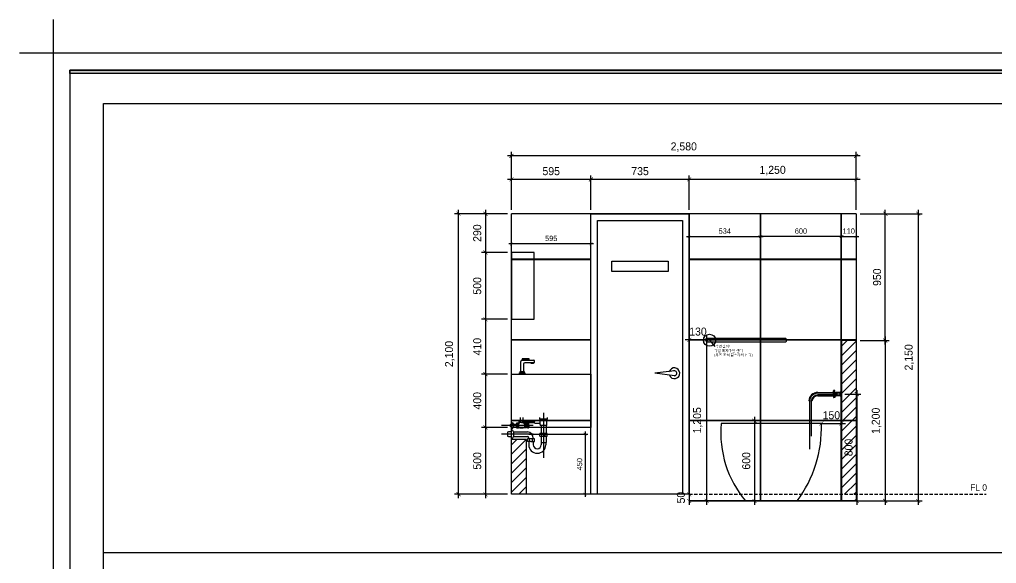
# Model space of a CAD drawing. Header units: millimetres. Extents: x 217202 to 745838, y -6815 to 171372.
# Drawn here: x 338697 to 346011, y 32988 to 37059 of the extents above; entities that cross this region are included whole.
import ezdxf
from ezdxf.enums import TextEntityAlignment as Align

# ---------------------------------------------------------------- set-up
doc = ezdxf.new("R2010")
doc.units = ezdxf.units.MM
doc.header["$PDMODE"] = 3
doc.linetypes.add('HIDDEN', pattern=[0.375, 0.25, -0.125])
doc.layers.get('DEFPOINTS').update_dxf_attribs({"color": 248})
for name, color, linetype in [('0-ELC TEXT', 7, 'Continuous'), ('03-WAL NEW', 3, 'Continuous'), ('06-FUR', 6, 'Continuous'), ('C-WALL1', 2, 'Continuous'), ('CO-BATH', 6, 'Continuous'), ('FORM(YOURNAME)-1', 1, 'Continuous'), ('FORM(YOURNAME)-11', 1, 'Continuous'), ('TOILET-1', 6, 'Continuous'), ('도면층4', 4, 'Continuous')]:
    doc.layers.add(name, color=color, linetype=linetype)
doc.styles.add('HY 울릉도 L', font='')
doc.styles.add('YOURNAME', font='HY울릉도M.TTF')
doc.styles.add('코레일둥고', font='Korail_Round_Gothic_Medium.ttf')
doc.styles.get('HY 울릉도 L').set_extended_font_data('HY울릉도L')
doc.linetypes.add('ZIGZAG', pattern='A,0.0001,-0.2,[131,ltypeshp.shx,S=0.2,R=0,X=-0.2,Y=0],-0.4,[131,ltypeshp.shx,S=0.2,R=180,X=0.2,Y=0],-0.2', length=0.8001)
doc.dimstyles.new('30', dxfattribs={"dimscale": 30, "dimtxt": 2, "dimasz": 1, "dimexe": 1, "dimexo": 1, "dimgap": 1, "dimtad": 1, "dimdec": 0, "dimrnd": 0.05, "dimdsep": 46, "dimlunit": 6, "dimtxsty": 'HY 울릉도 L', "dimblk": 'ARCHTICK', "dimcen": 2.5, "dimdle": 1, "dimclrd": 133, "dimclre": 133, "dimclrt": 30, "dimadec": 0, "dimazin": 0, "dimtfac": 1, "dimtdec": 0, "dimtix": 1, "dimtmove": 2, "dimatfit": 3, "dimldrblk": 'ARCHTICK', "dimfxl": 1, "dimlwd": -1, "dimlwe": -1, "dimarcsym": 0})

# ---------------------------------------------------------------- blocks, each defined once
blk = doc.blocks.new('_ArchTick')
at = {"color": 0, "linetype": 'ByBlock', "const_width": 0.15}
blk.add_lwpolyline([(-0.5, -0.5), (0.5, 0.5)], dxfattribs=at)
blk = doc.blocks.new('*D412')
at = {"layer": '06-FUR', "color": 133, "transparency": 16777216}
for p, q in [((344875.1, 34255.5), (344995.1, 34255.5)), ((344965.1, 34285.5), (344965.1, 33425.5)), ((344880.1, 33455.5), (344995.1, 33455.5))]:
    blk.add_line(p, q, dxfattribs=at)
at = {"layer": 'DEFPOINTS', "color": 0, "transparency": 16777216}
for p in [(344845.1, 34255.5), (344850.1, 33455.5), (344965.1, 33455.5)]:
    blk.add_point(p, dxfattribs=at)
at = {"layer": '06-FUR', "color": 133, "transparency": 16777216, "xscale": 30, "yscale": 30, "zscale": 30}
for p, rotation in [((344965.1, 34255.5), 90), ((344965.1, 33455.5), 270)]:
    blk.add_blockref('_ArchTick', p, dxfattribs=dict(at, rotation=rotation))
at = {"layer": '06-FUR', "color": 30, "transparency": 16777216, "insert": (344903.8, 33855.5), "char_height": 60, "attachment_point": 5, "rotation": 90, "style": 'HY 울릉도 L'}
blk.add_mtext('800', dxfattribs=at)
blk = doc.blocks.new('*D414')
at = {"layer": '06-FUR', "color": 133, "transparency": 16777216}
for p, q in [((345178.9, 34685.5), (345178.9, 33425.5)), ((344990.1, 34655.5), (345208.9, 34655.5)), ((344990.1, 33455.5), (345208.9, 33455.5))]:
    blk.add_line(p, q, dxfattribs=at)
at = {"layer": 'DEFPOINTS', "color": 0, "transparency": 16777216}
for p in [(344960.1, 34655.5), (344960.1, 33455.5), (345178.9, 33455.5)]:
    blk.add_point(p, dxfattribs=at)
at = {"layer": '06-FUR', "color": 133, "transparency": 16777216, "xscale": 30, "yscale": 30, "zscale": 30}
for p, rotation in [((345178.9, 34655.5), 90), ((345178.9, 33455.5), 270)]:
    blk.add_blockref('_ArchTick', p, dxfattribs=dict(at, rotation=rotation))
at = {"layer": '06-FUR', "color": 30, "transparency": 16777216, "insert": (345113, 34055.5), "char_height": 60, "attachment_point": 5, "rotation": 90, "style": 'HY 울릉도 L'}
blk.add_mtext('1,200', dxfattribs=at)
blk = doc.blocks.new('*D415')
at = {"layer": '06-FUR', "color": 133, "transparency": 16777216}
for p, q in [((345178.9, 34625.5), (345178.9, 35635.5)), ((344990.1, 35605.5), (345208.9, 35605.5)), ((344990.1, 34655.5), (345208.9, 34655.5))]:
    blk.add_line(p, q, dxfattribs=at)
at = {"layer": 'DEFPOINTS', "color": 0, "transparency": 16777216}
for p in [(344960.1, 35605.5), (345178.9, 35605.5), (344960.1, 34655.5)]:
    blk.add_point(p, dxfattribs=at)
at = {"layer": '06-FUR', "color": 133, "transparency": 16777216, "xscale": 30, "yscale": 30, "zscale": 30}
for p, rotation in [((345178.9, 35605.5), 90), ((345178.9, 34655.5), 270)]:
    blk.add_blockref('_ArchTick', p, dxfattribs=dict(at, rotation=rotation))
at = {"layer": '06-FUR', "color": 30, "transparency": 16777216, "insert": (345117.6, 35130.5), "char_height": 60, "attachment_point": 5, "rotation": 90, "style": 'HY 울릉도 L'}
blk.add_mtext('950', dxfattribs=at)
blk = doc.blocks.new('*D416')
at = {"layer": '06-FUR', "color": 133, "transparency": 16777216}
for p, q in [((345424.8, 35635.5), (345424.8, 33425.5)), ((344990.1, 35605.5), (345454.8, 35605.5)), ((344990.1, 33455.5), (345454.8, 33455.5))]:
    blk.add_line(p, q, dxfattribs=at)
at = {"layer": 'DEFPOINTS', "color": 0, "transparency": 16777216}
for p in [(344960.1, 35605.5), (344960.1, 33455.5), (345424.8, 33455.5)]:
    blk.add_point(p, dxfattribs=at)
at = {"layer": '06-FUR', "color": 133, "transparency": 16777216, "xscale": 30, "yscale": 30, "zscale": 30}
for p, rotation in [((345424.8, 35605.5), 90), ((345424.8, 33455.5), 270)]:
    blk.add_blockref('_ArchTick', p, dxfattribs=dict(at, rotation=rotation))
at = {"layer": '06-FUR', "color": 30, "transparency": 16777216, "insert": (345358.9, 34530.5), "char_height": 60, "attachment_point": 5, "rotation": 90, "style": 'HY 울릉도 L'}
blk.add_mtext('2,150', dxfattribs=at)
blk = doc.blocks.new('*D418')
at = {"layer": '06-FUR', "color": 133, "transparency": 16777216}
for p, q in [((343841.1, 34691.5), (343841.1, 33426.5)), ((343871.1, 34661.5), (343871.1, 34661.5)), ((343850.7, 33456.5), (343811.1, 33456.5))]:
    blk.add_line(p, q, dxfattribs=at)
at = {"layer": 'DEFPOINTS', "color": 0, "transparency": 16777216}
for p in [(343841.1, 34661.5), (343841.1, 33456.5), (343880.7, 33456.5)]:
    blk.add_point(p, dxfattribs=at)
at = {"layer": '06-FUR', "color": 133, "transparency": 16777216, "xscale": 30, "yscale": 30, "zscale": 30}
for p, rotation in [((343841.1, 34661.5), 90), ((343841.1, 33456.5), 270)]:
    blk.add_blockref('_ArchTick', p, dxfattribs=dict(at, rotation=rotation))
at = {"layer": '06-FUR', "color": 30, "transparency": 16777216, "insert": (343775.2, 34059), "char_height": 60, "attachment_point": 5, "rotation": 90, "style": 'HY 울릉도 L'}
blk.add_mtext('1,205', dxfattribs=at)
blk = doc.blocks.new('*D421')
at = {"layer": '06-FUR', "color": 133, "transparency": 16777216}
for p, q in [((344199.1, 34085.5), (344199.1, 33425.5)), ((344229.1, 34055.5), (344229.1, 34055.5)), ((344229.1, 33455.5), (344229.1, 33455.5))]:
    blk.add_line(p, q, dxfattribs=at)
at = {"layer": 'DEFPOINTS', "color": 0, "transparency": 16777216}
for p in [(344199.1, 34055.5), (344199.1, 33455.5), (344199.1, 33455.5)]:
    blk.add_point(p, dxfattribs=at)
at = {"layer": '06-FUR', "color": 133, "transparency": 16777216, "xscale": 30, "yscale": 30, "zscale": 30}
for p, rotation in [((344199.1, 34055.5), 90), ((344199.1, 33455.5), 270)]:
    blk.add_blockref('_ArchTick', p, dxfattribs=dict(at, rotation=rotation))
at = {"layer": '06-FUR', "color": 30, "transparency": 16777216, "insert": (344137.8, 33755.5), "char_height": 60, "attachment_point": 5, "rotation": 90, "style": 'HY 울릉도 L'}
blk.add_mtext('600', dxfattribs=at)
blk = doc.blocks.new('*D422')
at = {"layer": '06-FUR', "color": 133, "transparency": 16777216}
blk.add_line((343690.1, 35434.5), (344264.1, 35434.5), dxfattribs=at)
at = {"layer": 'DEFPOINTS', "color": 0, "transparency": 16777216}
for p in [(343710.1, 35434.5), (344244.1, 35434.5), (344244.1, 35434.5)]:
    blk.add_point(p, dxfattribs=at)
at = {"layer": '06-FUR', "color": 133, "transparency": 16777216, "xscale": 20, "yscale": 20, "zscale": 20, "rotation": 180}
blk.add_blockref('_ArchTick', (343710.1, 35434.5), dxfattribs=at)
at = {"layer": '06-FUR', "color": 133, "transparency": 16777216, "xscale": 20, "yscale": 20, "zscale": 20}
blk.add_blockref('_ArchTick', (344244.1, 35434.5), dxfattribs=at)
at = {"layer": '06-FUR', "color": 30, "true_color": 0xeb7024, "transparency": 16777216, "insert": (343977.1, 35475.4), "char_height": 40, "attachment_point": 5, "style": 'HY 울릉도 L'}
blk.add_mtext('534', dxfattribs=at)
blk = doc.blocks.new('*D423')
at = {"layer": '06-FUR', "color": 133, "transparency": 16777216}
blk.add_line((344867.1, 35434.5), (344227.1, 35434.5), dxfattribs=at)
at = {"layer": 'DEFPOINTS', "color": 0, "transparency": 16777216}
for p in [(344247.1, 35434.5), (344247.1, 35434.5), (344847.1, 35434.5)]:
    blk.add_point(p, dxfattribs=at)
at = {"layer": '06-FUR', "color": 133, "transparency": 16777216, "xscale": 20, "yscale": 20, "zscale": 20, "rotation": 180}
blk.add_blockref('_ArchTick', (344247.1, 35434.5), dxfattribs=at)
at = {"layer": '06-FUR', "color": 133, "transparency": 16777216, "xscale": 20, "yscale": 20, "zscale": 20}
blk.add_blockref('_ArchTick', (344847.1, 35434.5), dxfattribs=at)
at = {"layer": '06-FUR', "color": 30, "true_color": 0xeb7024, "transparency": 16777216, "insert": (344547.1, 35475.4), "char_height": 40, "attachment_point": 5, "style": 'HY 울릉도 L'}
blk.add_mtext('600', dxfattribs=at)
blk = doc.blocks.new('*D424')
at = {"layer": '06-FUR', "color": 133, "transparency": 16777216}
for p, q in [((344850.1, 35434.5), (344830.1, 35434.5)), ((344850.1, 35434.5), (344960.1, 35434.5)), ((344960.1, 35434.5), (344980.1, 35434.5))]:
    blk.add_line(p, q, dxfattribs=at)
at = {"layer": 'DEFPOINTS', "color": 0, "transparency": 16777216}
for p in [(344850.1, 35434.5), (344960.1, 35434.5), (344960.1, 35434.5)]:
    blk.add_point(p, dxfattribs=at)
at = {"layer": '06-FUR', "color": 133, "transparency": 16777216, "xscale": 20, "yscale": 20, "zscale": 20}
blk.add_blockref('_ArchTick', (344850.1, 35434.5), dxfattribs=at)
at = {"layer": '06-FUR', "color": 133, "transparency": 16777216, "xscale": 20, "yscale": 20, "zscale": 20, "rotation": 180}
blk.add_blockref('_ArchTick', (344960.1, 35434.5), dxfattribs=at)
at = {"layer": '06-FUR', "color": 30, "true_color": 0xeb7024, "transparency": 16777216, "insert": (344905.1, 35475.4), "char_height": 40, "attachment_point": 5, "style": 'HY 울릉도 L'}
blk.add_mtext('110', dxfattribs=at)
blk = doc.blocks.new('*D428')
at = {"layer": '06-FUR', "color": 133, "transparency": 16777216}
for p, q in [((343711.1, 34661.5), (343681.1, 34661.5)), ((343841.1, 34661.5), (343711.1, 34661.5)), ((343841.1, 34661.5), (343871.1, 34661.5))]:
    blk.add_line(p, q, dxfattribs=at)
at = {"layer": 'DEFPOINTS', "color": 0, "transparency": 16777216}
for p in [(343711.1, 34661.5), (343711.1, 34661.5), (343841.1, 34661.5)]:
    blk.add_point(p, dxfattribs=at)
at = {"layer": '06-FUR', "color": 133, "transparency": 16777216, "xscale": 30, "yscale": 30, "zscale": 30}
blk.add_blockref('_ArchTick', (343711.1, 34661.5), dxfattribs=at)
at = {"layer": '06-FUR', "color": 133, "transparency": 16777216, "xscale": 30, "yscale": 30, "zscale": 30, "rotation": 180}
blk.add_blockref('_ArchTick', (343841.1, 34661.5), dxfattribs=at)
at = {"layer": '06-FUR', "color": 30, "transparency": 16777216, "insert": (343776.1, 34722.9), "char_height": 60, "attachment_point": 5, "style": 'HY 울릉도 L'}
blk.add_mtext('130', dxfattribs=at)
blk = doc.blocks.new('A-013S')
at = {"layer": 'CO-BATH', "color": 8}
for p, q in [((65, 93.9), (65, 67.4)), ((85, 93.9), (85, 67.4)), ((211.4, 82.2), (211.4, 93.9)), ((268.6, 82.2), (211.4, 82.2)), ((215.1, 41.3), (215.1, 82.2)), ((265.2, 33.8), (265.2, 82.2)), ((268.6, 82.2), (268.6, 93.9)), ((-9.8, 28.8), (-9.8, 38.5)), ((0, 43.5), (-4.8, 43.5)), ((-4.8, 23.8), (0, 23.8)), ((0, 33.9), (7, 33.9)), ((7, 56.1), (7, 33.9)), ((14.1, 23.9), (14.1, 43.9)), ((14.1, 43.9), (38.5, 43.9)), ((14.1, 23.9), (38.5, 23.9)), ((38.5, 51.4), (38.5, 15.8)), ((52.1, 51.4), (38.5, 51.4)), ((52.1, 41.4), (38.5, 41.4)), ((38.5, 25.8), (52.1, 25.8)), ((38.5, 15.8), (52.1, 15.8)), ((52.1, 48), (52.1, 51.4)), ((52.1, 48), (52.1, 19.5)), ((55.1, 48), (52.1, 48)), ((52.1, 15.8), (52.1, 19.5)), ((57.3, 55.1), (57.3, 67.4)), ((92.7, 67.4), (57.3, 67.4)), ((60.1, 55.1), (57.3, 55.1)), ((75, 55.1), (60.1, 55.1)), ((60.1, 55.1), (60.1, 53)), ((67.3, 55.1), (67.3, 67.4)), ((75, 55.1), (89.9, 55.1)), ((82.7, 55.1), (82.7, 67.4)), ((89.9, 55.1), (92.7, 55.1)), ((89.9, 55.1), (89.9, 53)), ((174.3, 53.6), (89.9, 53.6)), ((92.7, 55.1), (92.7, 67.4)), ((174.3, 64.6), (92.7, 64.6)), ((174, 60.9), (92.7, 60.1)), ((174.3, 55.9), (92.7, 57.5)), ((94.9, 48), (97.9, 48)), ((97.9, 48), (97.9, 51.4)), ((97.9, 51.4), (111.5, 51.4)), ((97.9, 48), (97.9, 19.5)), ((97.9, 41.4), (111.5, 41.4)), ((111.5, 25.8), (97.9, 25.8)), ((97.9, 15.8), (97.9, 19.5)), ((111.5, 15.8), (97.9, 15.8)), ((111.5, 51.4), (111.5, 15.8)), ((111.5, 43.9), (119.6, 43.9)), ((111.5, 23.9), (119.6, 23.9)), ((119.6, 33.9), (119.6, 50.4)), ((119.6, 33.9), (119.6, 17.4)), ((121.6, 52.4), (124.5, 52.4)), ((121.6, 15.4), (124.5, 15.4)), ((130.4, 37.2), (133.7, 37.2)), ((130.4, 30.6), (133.7, 30.6)), ((134.7, 36.2), (134.7, 33.9)), ((134.7, 31.6), (134.7, 33.9)), ((174.3, 64.6), (174.3, 66.1)), ((174.3, 52.1), (174.3, 53.6)), ((215.1, 69.1), (177.3, 69.1)), ((215.1, 49.1), (177.3, 49.1)), ((215.1, 41.3), (215.1, 33.8)), ((265.2, 33.8), (215.1, 33.8)), ((221.1, 33.8), (221.1, -26.6)), ((259.1, 33.8), (259.1, -26.6)), ((-30.9, -22.4), (-30.9, -40.2)), ((0, -14.4), (-22.9, -14.4)), ((-22.9, -48.2), (0, -48.2)), ((14.1, -14.1), (14.1, -48.1)), ((14.1, -14.1), (119.6, -14.1)), ((14.1, -48.1), (119.6, -48.1)), ((172.6, -65.8), (119.3, -65.8)), ((119.3, -86.1), (119.3, -65.8)), ((129.6, -61.6), (129.6, -65.8)), ((135.6, -86.1), (135.6, -65.8)), ((157.3, -86.1), (157.3, -65.8)), ((163.6, -61.6), (163.6, -65.8)), ((172.6, -86.1), (172.6, -65.8)), ((266.8, -26.6), (213.5, -26.6)), ((213.5, -45.1), (213.5, -26.6)), ((213.5, -45.1), (240.1, -45.1)), ((221.1, -45.1), (221.1, -94)), ((228.5, -45.1), (228.5, -26.6)), ((240.1, -45.1), (266.8, -45.1)), ((251.5, -45.1), (251.5, -26.6)), ((259.1, -45.1), (259.1, -94)), ((266.8, -45.1), (266.8, -26.6)), ((146, -86.1), (119.3, -86.1)), ((129.6, -86.1), (129.6, -110.7)), ((146, -86.1), (172.6, -86.1)), ((163.6, -86.1), (163.6, -110.7)), ((221.1, -94), (259.1, -94)), ((223.1, -94), (223.1, -110.7)), ((257.1, -94), (257.1, -110.7))]:
    blk.add_line(p, q, dxfattribs=at)
at = {"layer": 'CO-BATH', "color": 251}
for p, q in [((240, 128.9), (240, -207.4)), ((162.6, 33.9), (-74.4, 33.9)), ((162.6, -31.1), (-74.4, -31.1))]:
    blk.add_line(p, q, dxfattribs=at)
at = {"layer": 'CO-BATH', "color": 8}
for centre, radius, start, end in [((-4.8, 38.5), 5, 90, 180), ((-4.8, 28.8), 5, 180, 270), ((0, 23.9), 14.1, 270, 0), ((0, -14.1), 14.1, 0, 90), ((0, 43.9), 14.1, 0, 60.27193), ((75, 109.7), 93, 255.7775, 284.2225), ((55.1, 53), 5, 270, 0), ((94.9, 53), 5, 180, 270), ((121.6, 50.4), 2, 90, 180), ((121.6, 17.4), 2, 180, 270), ((124.5, 47.4), 5, 8.30045, 90), ((124.5, 20.4), 5, 270, 351.69955), ((32.1, 33.9), 98.4, 351.69955, 8.30045), ((133.7, 36.2), 1, 0, 90), ((133.7, 31.6), 1, 270, 0), ((177.3, 66.1), 3, 90, 180), ((177.3, 52.1), 3, 180, 270), ((-22.9, -22.4), 8, 90, 180), ((-22.9, -40.2), 8, 180, 270), ((0, -48.1), 14.1, 270, 0), ((116.5, -61.1), 47.1, 359.40089, 86.25138), ((116.1, -61.1), 13.5, 358.09305, 75.07761), ((193.4, -110.7), 63.8, 180, 0), ((193.4, -110.7), 29.8, 180, 0)]:
    blk.add_arc(centre, radius, start, end, dxfattribs=at)
blk = doc.blocks.new('*D438')
at = {"layer": '06-FUR', "color": 30, "true_color": 0xeb7024, "transparency": 16777216}
for p, q in [((342380.1, 35284.5), (342380.1, 35399.6)), ((342975.1, 35284.5), (342975.1, 35399.6))]:
    blk.add_line(p, q, dxfattribs=at)
at = {"layer": '06-FUR', "color": 133, "transparency": 16777216}
blk.add_line((342995.1, 35379.6), (342360.1, 35379.6), dxfattribs=at)
at = {"layer": 'DEFPOINTS', "color": 0, "transparency": 16777216}
for p in [(342380.1, 35379.6), (342380.1, 35264.5), (342975.1, 35264.5)]:
    blk.add_point(p, dxfattribs=at)
at = {"layer": '06-FUR', "color": 133, "transparency": 16777216, "xscale": 20, "yscale": 20, "zscale": 20, "rotation": 180}
blk.add_blockref('_ArchTick', (342380.1, 35379.6), dxfattribs=at)
at = {"layer": '06-FUR', "color": 133, "transparency": 16777216, "xscale": 20, "yscale": 20, "zscale": 20}
blk.add_blockref('_ArchTick', (342975.1, 35379.6), dxfattribs=at)
at = {"layer": '06-FUR', "color": 30, "true_color": 0xeb7024, "transparency": 16777216, "insert": (342677.6, 35420.5), "char_height": 40, "attachment_point": 5, "style": 'HY 울릉도 L'}
blk.add_mtext('595', dxfattribs=at)
blk = doc.blocks.new('*D440')
at = {"layer": '06-FUR', "color": 133, "transparency": 16777216}
for p, q in [((344700.1, 34035.5), (344670.1, 34035.5)), ((344700.1, 34035.5), (344850.1, 34035.5)), ((344850.1, 34035.5), (344880.1, 34035.5))]:
    blk.add_line(p, q, dxfattribs=at)
at = {"layer": 'DEFPOINTS', "color": 0, "transparency": 16777216}
for p in [(344700.1, 34035.5), (344850.1, 34035.5), (344850.1, 34035.5)]:
    blk.add_point(p, dxfattribs=at)
at = {"layer": '06-FUR', "color": 133, "transparency": 16777216, "xscale": 30, "yscale": 30, "zscale": 30}
blk.add_blockref('_ArchTick', (344700.1, 34035.5), dxfattribs=at)
at = {"layer": '06-FUR', "color": 133, "transparency": 16777216, "xscale": 30, "yscale": 30, "zscale": 30, "rotation": 180}
blk.add_blockref('_ArchTick', (344850.1, 34035.5), dxfattribs=at)
at = {"layer": '06-FUR', "color": 30, "transparency": 16777216, "insert": (344775.1, 34096.9), "char_height": 60, "attachment_point": 5, "style": 'HY 울릉도 L'}
blk.add_mtext('150', dxfattribs=at)
blk = doc.blocks.new('*D442')
at = {"layer": '06-FUR', "color": 133, "transparency": 16777216}
for p, q in [((344990.1, 35862.6), (343680.1, 35862.6)), ((343710.1, 35635.5), (343710.1, 35892.6)), ((344960.1, 35635.5), (344960.1, 35892.6))]:
    blk.add_line(p, q, dxfattribs=at)
at = {"layer": 'DEFPOINTS', "color": 0, "transparency": 16777216}
for p in [(343710.1, 35862.6), (343710.1, 35605.5), (344960.1, 35605.5)]:
    blk.add_point(p, dxfattribs=at)
at = {"layer": '06-FUR', "color": 133, "transparency": 16777216, "xscale": 30, "yscale": 30, "zscale": 30, "rotation": 180}
blk.add_blockref('_ArchTick', (343710.1, 35862.6), dxfattribs=at)
at = {"layer": '06-FUR', "color": 133, "transparency": 16777216, "xscale": 30, "yscale": 30, "zscale": 30}
blk.add_blockref('_ArchTick', (344960.1, 35862.6), dxfattribs=at)
at = {"layer": '06-FUR', "color": 30, "transparency": 16777216, "insert": (344335.1, 35928.5), "char_height": 60, "attachment_point": 5, "style": 'HY 울릉도 L'}
blk.add_mtext('1,250', dxfattribs=at)
blk = doc.blocks.new('*D443')
at = {"layer": '06-FUR', "color": 133, "transparency": 16777216}
for p, q in [((343740.1, 35862.6), (342945.1, 35862.6)), ((342975.1, 35635.5), (342975.1, 35892.6)), ((343710.1, 35635.5), (343710.1, 35892.6))]:
    blk.add_line(p, q, dxfattribs=at)
at = {"layer": 'DEFPOINTS', "color": 0, "transparency": 16777216}
for p in [(342975.1, 35862.6), (342975.1, 35605.5), (343710.1, 35605.5)]:
    blk.add_point(p, dxfattribs=at)
at = {"layer": '06-FUR', "color": 133, "transparency": 16777216, "xscale": 30, "yscale": 30, "zscale": 30, "rotation": 180}
blk.add_blockref('_ArchTick', (342975.1, 35862.6), dxfattribs=at)
at = {"layer": '06-FUR', "color": 133, "transparency": 16777216, "xscale": 30, "yscale": 30, "zscale": 30}
blk.add_blockref('_ArchTick', (343710.1, 35862.6), dxfattribs=at)
at = {"layer": '06-FUR', "color": 30, "transparency": 16777216, "insert": (343342.6, 35923.9), "char_height": 60, "attachment_point": 5, "style": 'HY 울릉도 L'}
blk.add_mtext('735', dxfattribs=at)
blk = doc.blocks.new('*D444')
at = {"layer": '06-FUR', "color": 133, "transparency": 16777216}
for p, q in [((343005.1, 35862.6), (342350.1, 35862.6)), ((342380.1, 35635.5), (342380.1, 35892.6)), ((342975.1, 35635.5), (342975.1, 35892.6))]:
    blk.add_line(p, q, dxfattribs=at)
at = {"layer": 'DEFPOINTS', "color": 0, "transparency": 16777216}
for p in [(342380.1, 35862.6), (342380.1, 35605.5), (342975.1, 35605.5)]:
    blk.add_point(p, dxfattribs=at)
at = {"layer": '06-FUR', "color": 133, "transparency": 16777216, "xscale": 30, "yscale": 30, "zscale": 30, "rotation": 180}
blk.add_blockref('_ArchTick', (342380.1, 35862.6), dxfattribs=at)
at = {"layer": '06-FUR', "color": 133, "transparency": 16777216, "xscale": 30, "yscale": 30, "zscale": 30}
blk.add_blockref('_ArchTick', (342975.1, 35862.6), dxfattribs=at)
at = {"layer": '06-FUR', "color": 30, "transparency": 16777216, "insert": (342677.6, 35923.9), "char_height": 60, "attachment_point": 5, "style": 'HY 울릉도 L'}
blk.add_mtext('595', dxfattribs=at)
blk = doc.blocks.new('*D445')
at = {"layer": '06-FUR', "color": 133, "transparency": 16777216}
for p, q in [((342380.1, 35635.5), (342380.1, 36068.2)), ((344960.1, 35635.5), (344960.1, 36068.2)), ((344990.1, 36038.2), (342350.1, 36038.2))]:
    blk.add_line(p, q, dxfattribs=at)
at = {"layer": 'DEFPOINTS', "color": 0, "transparency": 16777216}
for p in [(342380.1, 36038.2), (342380.1, 35605.5), (344960.1, 35605.5)]:
    blk.add_point(p, dxfattribs=at)
at = {"layer": '06-FUR', "color": 133, "transparency": 16777216, "xscale": 30, "yscale": 30, "zscale": 30, "rotation": 180}
blk.add_blockref('_ArchTick', (342380.1, 36038.2), dxfattribs=at)
at = {"layer": '06-FUR', "color": 133, "transparency": 16777216, "xscale": 30, "yscale": 30, "zscale": 30}
blk.add_blockref('_ArchTick', (344960.1, 36038.2), dxfattribs=at)
at = {"layer": '06-FUR', "color": 30, "transparency": 16777216, "insert": (343670.1, 36104.1), "char_height": 60, "attachment_point": 5, "style": 'HY 울릉도 L'}
blk.add_mtext('2,580', dxfattribs=at)
blk = doc.blocks.new('*D446')
at = {"layer": '06-FUR', "color": 133, "transparency": 16777216}
for p, q in [((342185.2, 35635.5), (342185.2, 35285.5)), ((342350.1, 35605.5), (342155.2, 35605.5)), ((342350.1, 35315.5), (342155.2, 35315.5))]:
    blk.add_line(p, q, dxfattribs=at)
at = {"layer": 'DEFPOINTS', "color": 0, "transparency": 16777216}
for p in [(342380.1, 35605.5), (342185.2, 35315.5), (342380.1, 35315.5)]:
    blk.add_point(p, dxfattribs=at)
at = {"layer": '06-FUR', "color": 133, "transparency": 16777216, "xscale": 30, "yscale": 30, "zscale": 30}
for p, rotation in [((342185.2, 35605.5), 90), ((342185.2, 35315.5), 270)]:
    blk.add_blockref('_ArchTick', p, dxfattribs=dict(at, rotation=rotation))
at = {"layer": '06-FUR', "color": 30, "transparency": 16777216, "insert": (342123.9, 35460.5), "char_height": 60, "attachment_point": 5, "rotation": 90, "style": 'HY 울릉도 L'}
blk.add_mtext('290', dxfattribs=at)
blk = doc.blocks.new('*D447')
at = {"layer": '06-FUR', "color": 133, "transparency": 16777216}
for p, q in [((342185.2, 35345.5), (342185.2, 34785.5)), ((342350.1, 35315.5), (342155.2, 35315.5)), ((342350.1, 34815.5), (342155.2, 34815.5))]:
    blk.add_line(p, q, dxfattribs=at)
at = {"layer": 'DEFPOINTS', "color": 0, "transparency": 16777216}
for p in [(342380.1, 35315.5), (342185.2, 34815.5), (342380.1, 34815.5)]:
    blk.add_point(p, dxfattribs=at)
at = {"layer": '06-FUR', "color": 133, "transparency": 16777216, "xscale": 30, "yscale": 30, "zscale": 30}
for p, rotation in [((342185.2, 35315.5), 90), ((342185.2, 34815.5), 270)]:
    blk.add_blockref('_ArchTick', p, dxfattribs=dict(at, rotation=rotation))
at = {"layer": '06-FUR', "color": 30, "transparency": 16777216, "insert": (342123.9, 35065.5), "char_height": 60, "attachment_point": 5, "rotation": 90, "style": 'HY 울릉도 L'}
blk.add_mtext('500', dxfattribs=at)
blk = doc.blocks.new('*D448')
at = {"layer": '06-FUR', "color": 133, "transparency": 16777216}
for p, q in [((342350.1, 34815.5), (342155.2, 34815.5)), ((342185.2, 34845.5), (342185.2, 34375.5)), ((342350.1, 34405.5), (342155.2, 34405.5))]:
    blk.add_line(p, q, dxfattribs=at)
at = {"layer": 'DEFPOINTS', "color": 0, "transparency": 16777216}
for p in [(342380.1, 34815.5), (342185.2, 34405.5), (342380.1, 34405.5)]:
    blk.add_point(p, dxfattribs=at)
at = {"layer": '06-FUR', "color": 133, "transparency": 16777216, "xscale": 30, "yscale": 30, "zscale": 30}
for p, rotation in [((342185.2, 34815.5), 90), ((342185.2, 34405.5), 270)]:
    blk.add_blockref('_ArchTick', p, dxfattribs=dict(at, rotation=rotation))
at = {"layer": '06-FUR', "color": 30, "transparency": 16777216, "insert": (342123.9, 34610.5), "char_height": 60, "attachment_point": 5, "rotation": 90, "style": 'HY 울릉도 L'}
blk.add_mtext('410', dxfattribs=at)
blk = doc.blocks.new('*D449')
at = {"layer": '06-FUR', "color": 133, "transparency": 16777216}
for p, q in [((342350.1, 34405.5), (342155.2, 34405.5)), ((342185.2, 34435.5), (342185.2, 33975.7)), ((342350.1, 34005.7), (342155.2, 34005.7))]:
    blk.add_line(p, q, dxfattribs=at)
at = {"layer": 'DEFPOINTS', "color": 0, "transparency": 16777216}
for p in [(342380.1, 34405.5), (342185.2, 34005.7), (342380.1, 34005.7)]:
    blk.add_point(p, dxfattribs=at)
at = {"layer": '06-FUR', "color": 133, "transparency": 16777216, "xscale": 30, "yscale": 30, "zscale": 30}
for p, rotation in [((342185.2, 34405.5), 90), ((342185.2, 34005.7), 270)]:
    blk.add_blockref('_ArchTick', p, dxfattribs=dict(at, rotation=rotation))
at = {"layer": '06-FUR', "color": 30, "transparency": 16777216, "insert": (342123.9, 34205.6), "char_height": 60, "attachment_point": 5, "rotation": 90, "style": 'HY 울릉도 L'}
blk.add_mtext('400', dxfattribs=at)
blk = doc.blocks.new('*D450')
at = {"layer": '06-FUR', "color": 133, "transparency": 16777216}
for p, q in [((342185.2, 34035.7), (342185.2, 33475.5)), ((342350.1, 34005.7), (342155.2, 34005.7)), ((342350.1, 33505.5), (342155.2, 33505.5))]:
    blk.add_line(p, q, dxfattribs=at)
at = {"layer": 'DEFPOINTS', "color": 0, "transparency": 16777216}
for p in [(342380.1, 34005.7), (342185.2, 33505.5), (342380.1, 33505.5)]:
    blk.add_point(p, dxfattribs=at)
at = {"layer": '06-FUR', "color": 133, "transparency": 16777216, "xscale": 30, "yscale": 30, "zscale": 30}
for p, rotation in [((342185.2, 34005.7), 90), ((342185.2, 33505.5), 270)]:
    blk.add_blockref('_ArchTick', p, dxfattribs=dict(at, rotation=rotation))
at = {"layer": '06-FUR', "color": 30, "transparency": 16777216, "insert": (342123.9, 33755.6), "char_height": 60, "attachment_point": 5, "rotation": 90, "style": 'HY 울릉도 L'}
blk.add_mtext('500', dxfattribs=at)
blk = doc.blocks.new('*D451')
at = {"layer": '06-FUR', "color": 133, "transparency": 16777216}
for p, q in [((341984, 33475.5), (341984, 35635.5)), ((342350.1, 35605.5), (341954, 35605.5)), ((342350.1, 33505.5), (341954, 33505.5))]:
    blk.add_line(p, q, dxfattribs=at)
at = {"layer": 'DEFPOINTS', "color": 0, "transparency": 16777216}
for p in [(341984, 35605.5), (342380.1, 35605.5), (342380.1, 33505.5)]:
    blk.add_point(p, dxfattribs=at)
at = {"layer": '06-FUR', "color": 133, "transparency": 16777216, "xscale": 30, "yscale": 30, "zscale": 30}
for p, rotation in [((341984, 35605.5), 90), ((341984, 33505.5), 270)]:
    blk.add_blockref('_ArchTick', p, dxfattribs=dict(at, rotation=rotation))
at = {"layer": '06-FUR', "color": 30, "transparency": 16777216, "insert": (341918.1, 34555.5), "char_height": 60, "attachment_point": 5, "rotation": 90, "style": 'HY 울릉도 L'}
blk.add_mtext('2,100', dxfattribs=at)
blk = doc.blocks.new('*D452')
at = {"layer": '06-FUR', "color": 133, "transparency": 16777216}
for p, q in [((343710.1, 33505.5), (343710.1, 33535.5)), ((343710.1, 33505.5), (343710.1, 33455.5)), ((343740.1, 33505.5), (343740.1, 33505.5)), ((343710.1, 33455.5), (343710.1, 33425.5)), ((343740.1, 33455.5), (343740.1, 33455.5))]:
    blk.add_line(p, q, dxfattribs=at)
at = {"layer": 'DEFPOINTS', "color": 0, "transparency": 16777216}
for p in [(343710.1, 33505.5), (343710.1, 33455.5), (343710.1, 33455.5)]:
    blk.add_point(p, dxfattribs=at)
at = {"layer": '06-FUR', "color": 133, "transparency": 16777216, "xscale": 30, "yscale": 30, "zscale": 30}
for p, rotation in [((343710.1, 33505.5), 270), ((343710.1, 33455.5), 90)]:
    blk.add_blockref('_ArchTick', p, dxfattribs=dict(at, rotation=rotation))
at = {"layer": '06-FUR', "color": 30, "transparency": 16777216, "insert": (343648.8, 33480.5), "char_height": 60, "attachment_point": 5, "rotation": 90, "style": 'HY 울릉도 L'}
blk.add_mtext('50', dxfattribs=at)
blk = doc.blocks.new('FORM-ELEVATION')
at = {"layer": 'FORM(YOURNAME)-11'}
h = blk.add_hatch(color=256, dxfattribs=at)
h.dxf.hatch_style = 1
h.paths.add_polyline_path([(-10309, 35708), (71691, 35708), (71691, 35508), (-10309, 35508)])
h.paths.add_polyline_path([(-10309, -21492), (71691, -21492), (71691, -21692), (-10309, -21692)])
at = {"layer": 'DEFPOINTS', "color": 1}
blk.add_lwpolyline([(-11309, 38708), (-11309, 36708), (-13309, 36708)], dxfattribs=at)
at = {"layer": 'DEFPOINTS', "color": 158}
for points in [[(-10309, -21692), (71691, -21692), (71691, 35708), (-10309, 35708)], [(-8309, 33708), (61071, 33708), (61071, -19692), (-8309, -19692)]]:
    blk.add_lwpolyline(points, close=True, dxfattribs=at)
at = {"layer": 'FORM(YOURNAME)-11', "color": 250}
blk.add_lwpolyline([(-11309, -22692), (72691, -22692), (72691, 36708), (-11309, 36708)], close=True, dxfattribs=at)
at = {"layer": 'FORM(YOURNAME)-11'}
blk.add_lwpolyline([(-10309, 35708), (71691, 35708), (71691, 35508), (-10309, 35508)], close=True, dxfattribs=at)
at = {"layer": 'FORM(YOURNAME)-11', "color": 3, "style": 'YOURNAME'}
for tag, height, p in [('1', 450, (71041, -1219)), ('2', 450, (71041, -1863)), ('3', 450, (71041, -3150)), ('4', 450, (71041, -5081)), ('5', 515, (71041, -7398)), ('6', 515, (71041, -9650)), ('7', 515, (71041, -11903)), ('8', 515, (71041, -14155)), ('9', 515, (71041, -16408)), ('10', 515, (66791, -18596)), ('11', 515, (71041, -18660)), ('12', 515, (66791, -20848)), ('13', 515, (71041, -20848))]:
    blk.add_attdef(tag, text='', height=height, dxfattribs=at).set_placement(p, align=Align.MIDDLE_RIGHT)
blk = doc.blocks.new('*D475')
at = {"layer": '06-FUR', "color": 30, "true_color": 0xeb7024, "transparency": 16777216}
for p, q in [((342510.1, 33955.5), (342950.9, 33955.5)), ((342955.1, 33505.5), (342910.9, 33505.5))]:
    blk.add_line(p, q, dxfattribs=at)
at = {"layer": '06-FUR', "color": 133, "transparency": 16777216}
blk.add_line((342930.9, 33975.5), (342930.9, 33485.5), dxfattribs=at)
at = {"layer": 'DEFPOINTS', "color": 0, "transparency": 16777216}
for p in [(342490.1, 33955.5), (342930.9, 33505.5), (342975.1, 33505.5)]:
    blk.add_point(p, dxfattribs=at)
at = {"layer": '06-FUR', "color": 133, "transparency": 16777216, "xscale": 20, "yscale": 20, "zscale": 20}
for p, rotation in [((342930.9, 33955.5), 90), ((342930.9, 33505.5), 270)]:
    blk.add_blockref('_ArchTick', p, dxfattribs=dict(at, rotation=rotation))
at = {"layer": '06-FUR', "color": 30, "true_color": 0xeb7024, "transparency": 16777216, "insert": (342890, 33730.5), "char_height": 40, "attachment_point": 5, "rotation": 90, "style": 'HY 울릉도 L'}
blk.add_mtext('450', dxfattribs=at)

msp = doc.modelspace()

# ---------------------------------------------------------------- hatches: boundary and pattern name
at = {"layer": '03-WAL NEW'}
h = msp.add_hatch(dxfattribs=at)
h.set_pattern_fill('_USER', color=8, scale=50, angle=45, pattern_type=0)
h.set_pattern_definition([(45, (20031.277, -5170.544), (-35.355339, 35.355339), [])])
h.paths.add_polyline_path([(344850.1, 34058.5), (344960.1, 34058.5), (344960.1, 34655.5), (344850.1, 34655.5)])
h.paths.add_polyline_path([(344850.1, 33505.5), (344960.1, 33505.5), (344960.1, 34055.5), (344850.1, 34055.5)])
h.paths.add_polyline_path([(344960.6, 33764.1), (344960.6, 33947), (344847.2, 33947), (344847.2, 33764.1)], flags=9)
h = msp.add_hatch(dxfattribs=at)
h.set_pattern_fill('_USER', color=8, scale=50, angle=45, pattern_type=0)
h.set_pattern_definition([(45, (19996.277, -5170.544), (-35.355339, 35.355339), [])])
edge = h.paths.add_edge_path()
edge.add_arc((342391.5, 33927.2), 11.7, 193.66791, 283.66791, ccw=False)
edge.add_line((342380.1, 33924.4), (342380.1, 33505.5))
edge.add_line((342380.1, 33505.5), (342490.1, 33505.5))
edge.add_line((342490.1, 33505.5), (342490.1, 33915.8))
edge.add_line((342490.1, 33915.8), (342394.2, 33915.8))

# ---------------------------------------------------------------- linework, layer by layer
at = {"layer": '0-ELC TEXT', "color": 240, "linetype": 'ZIGZAG', "ltscale": 15, "true_color": 0xed1f24}
msp.add_circle((343862.2, 34658.5), 45.3, dxfattribs=at)
at = {"layer": 'C-WALL1'}
for p, q in [((344960.1, 35605.5), (342380.1, 35605.5)), ((342380.1, 33505.5), (342380.1, 35605.5)), ((342975.1, 33505.5), (342975.1, 35605.5)), ((343710.1, 33505.5), (343710.1, 35605.5)), ((344960.1, 35605.5), (344960.1, 33455.5)), ((344850.1, 34655.5), (344850.1, 33455.5)), ((344960.1, 34655.5), (344850.1, 34655.5)), ((343599.5, 34430.3), (343453.7, 34411.7)), ((343599.5, 34393.2), (343453.7, 34411.7)), ((342490.1, 33915.8), (342380.1, 33915.8)), ((342490.1, 33915.8), (342490.1, 33505.5)), ((343710.1, 33505.5), (342380.1, 33505.5)), ((343710.1, 33505.5), (343710.1, 33455.5)), ((343710.1, 33455.5), (344960.1, 33455.5)), ((348063.2, 33067.5), (339326.8, 33067.5))]:
    msp.add_line(p, q, dxfattribs=at)
at = {"layer": 'C-WALL1', "color": 8}
for p, q in [((344611.1, 34205.3), (344611.1, 33843.3)), ((344623.9, 34203.6), (344623.9, 33939.7))]:
    msp.add_line(p, q, dxfattribs=at)
at = {"layer": 'C-WALL1', "color": 8, "linetype": 'HIDDEN', "ltscale": 100}
msp.add_line((343710.1, 33505.5), (345934.7, 33505.5), dxfattribs=at)
at = {"layer": 'C-WALL1'}
for points in [[(342975.1, 35605.5), (343710.1, 35605.5), (343710.1, 33505.5), (342975.1, 33505.5)], [(343025.1, 35555.5), (343660.1, 35555.5), (343660.1, 33505.5), (343025.1, 33505.5)], [(342380.1, 34815.5), (342550.1, 34815.5), (342550.1, 35315.5), (342380.1, 35315.5)], [(343132.2, 35250.3), (343553.1, 35250.3), (343553.1, 35172.8), (343132.2, 35172.8)], [(342380.1, 34405.5), (342975.1, 34405.5), (342975.1, 34005.7), (342380.1, 34005.7)]]:
    msp.add_lwpolyline(points, close=True, dxfattribs=at)
msp.add_lwpolyline([(343850.1, 34646.5), (344430.1, 34646.5, 0.414214), (344440.1, 34656.5), (344440.1, 34661.5, 0.414214), (344430.1, 34671.5), (343850.1, 34671.5, 0.414214), (343840.1, 34661.5), (343840.1, 34656.5, 0.414214)], format="xyb", close=True, dxfattribs=at)
for points in [[(344700.1, 34035.5), (343950.1, 34035.5)], [(344132.5, 33455.5), (344517.7, 33455.5)]]:
    msp.add_lwpolyline(points, dxfattribs=at)
for centre, radius, start, end in [((343599.5, 34411.8), 40.3, 203.68036, 164.00441), ((343599.5, 34411.8), 18.6, 262.57348, 111.845), ((344737.8, 33964.6), 790.9, 174.85383, 220.06553), ((343789.9, 34003.2), 910.8, 323.04228, 2.03836)]:
    msp.add_arc(centre, radius, start, end, dxfattribs=at)
at = {"layer": 'CO-BATH'}
for p, q in [((342450.1, 34425.5), (342450.1, 34499.2)), ((342460.1, 34509.2), (342548.1, 34509.2)), ((342470.1, 34479.2), (342470.1, 34425.5)), ((342548.1, 34489.2), (342480.1, 34489.2)), ((342550.1, 34507.2), (342550.1, 34491.2)), ((342439.1, 34405.5), (342439.1, 34415.5)), ((342439.1, 34415.5), (342481.1, 34415.5)), ((342481.1, 34405.5), (342439.1, 34405.5)), ((342444.1, 34415.5), (342444.1, 34425.5)), ((342444.1, 34425.5), (342476.1, 34425.5)), ((342476.1, 34415.5), (342444.1, 34415.5)), ((342476.1, 34425.5), (342476.1, 34415.5)), ((342481.1, 34415.5), (342481.1, 34405.5)), ((344673.7, 34268), (344792.6, 34268)), ((344673.7, 34243), (344792.6, 34243)), ((344802.8, 34261.5), (344790.7, 34261.5)), ((344790.7, 34261.5), (344790.7, 34249.5)), ((344802.8, 34249.5), (344790.7, 34249.5)), ((344793.2, 34261.5), (344791.4, 34280.4)), ((344793.2, 34249.5), (344791.4, 34230.6)), ((344800.7, 34281.5), (344792.3, 34281.5)), ((344800.7, 34229.5), (344792.3, 34229.5)), ((344799.8, 34261.5), (344801.7, 34280.4)), ((344799.8, 34249.5), (344801.7, 34230.6)), ((344800.4, 34268), (344810.6, 34268)), ((344800.4, 34243), (344810.6, 34243)), ((344802.8, 34261.5), (344802.8, 34249.5)), ((344810.5, 34267.5), (344810.5, 34243.5)), ((344810.5, 34244), (344810.5, 34267)), ((344840.1, 34268.5), (344811.5, 34268.5)), ((344840.1, 34242.5), (344811.5, 34242.5)), ((344840.1, 34242.5), (344816.5, 34242.5)), ((344840.1, 34269.5), (344840.1, 34241.5)), ((344840.1, 34269.5), (344840.1, 34241.5)), ((344840.1, 34269.5), (344840.1, 34241.5)), ((344849.1, 34270.5), (344841.1, 34270.5)), ((344849.1, 34270.5), (344841.1, 34270.5)), ((344849.1, 34240.5), (344841.1, 34240.5)), ((344849.1, 34240.5), (344841.1, 34240.5)), ((344850.1, 34241.5), (344850.1, 34269.5)), ((344850.1, 34241.5), (344850.1, 34269.5)), ((344629.9, 34202.8), (344605.1, 34206.2))]:
    msp.add_line(p, q, dxfattribs=at)
at = {"layer": 'CO-BATH', "color": 251}
for p, q in [((344792.8, 34266), (344673.7, 34266)), ((344793.2, 34262), (344673.7, 34262)), ((344793.2, 34249), (344673.7, 34249)), ((344792.8, 34245), (344673.7, 34245)), ((344815.5, 34262), (344799.8, 34262)), ((344815.5, 34249), (344799.8, 34249)), ((344815.5, 34266), (344800.2, 34266)), ((344815.5, 34245), (344800.2, 34245)), ((344815.5, 34259.5), (344802.8, 34259.5)), ((344815.5, 34251.5), (344802.8, 34251.5)), ((344815.5, 34267.5), (344815.5, 34243.5)), ((344850.1, 34265.5), (344815.5, 34265.5)), ((344850.1, 34263.5), (344815.5, 34263.5)), ((344850.1, 34247.5), (344815.5, 34247.5)), ((344850.1, 34245.5), (344815.5, 34245.5)), ((344840.1, 34268.5), (344816.5, 34268.5)), ((344840.1, 34243), (344840.1, 34268)), ((344850.1, 34244), (344850.1, 34267))]:
    msp.add_line(p, q, dxfattribs=at)
at = {"layer": 'CO-BATH'}
for points in [[(342512.5, 34519), (342460.4, 34519), (342460.4, 34514), (342512.5, 34514)], [(342543.8, 34489.2), (342524.9, 34489.2), (342524.9, 34486.5), (342543.8, 34486.5)]]:
    msp.add_lwpolyline(points, close=True, dxfattribs=at)
for centre, radius, start, end in [((342460.1, 34499.2), 10, 90, 180), ((342480.1, 34479.2), 10, 90, 180), ((342548.1, 34507.2), 2, 0, 90), ((342548.1, 34491.2), 2, 270, 0), ((344673.7, 34199), 69, 90, 174.08956), ((344673.7, 34199), 44, 90, 175.13268), ((344792.3, 34280.5), 1, 90, 185.71059), ((344792.3, 34230.5), 1, 174.28941, 270), ((344800.7, 34280.5), 1, 354.28941, 90), ((344800.7, 34230.5), 1, 270, 5.71059), ((344811.5, 34267.5), 1, 90, 180), ((344811.5, 34243.5), 1, 180, 270), ((344841.1, 34269.5), 1, 90, 180), ((344841.1, 34269.5), 1, 90, 180), ((344841.1, 34269.5), 1, 90, 180), ((344841.1, 34241.5), 1, 180, 270), ((344841.1, 34241.5), 1, 180, 270), ((344841.1, 34241.5), 1, 180, 270), ((344849.1, 34269.5), 1, 0, 90), ((344849.1, 34269.5), 1, 0, 90), ((344849.1, 34241.5), 1, 270, 0), ((344849.1, 34241.5), 1, 270, 0)]:
    msp.add_arc(centre, radius, start, end, dxfattribs=at)
at = {"layer": 'CO-BATH', "color": 251}
for centre, radius, start, end in [((344673.7, 34199), 67, 90, 174.14435), ((344673.7, 34199), 63, 90, 174.26436), ((344673.7, 34199), 50, 90, 174.78711), ((344673.7, 34199), 46, 90, 175.00746), ((344816.5, 34267.5), 1, 90, 180), ((344816.5, 34243.5), 1, 180, 270)]:
    msp.add_arc(centre, radius, start, end, dxfattribs=at)
at = {"layer": 'CO-BATH', "color": 251, "extrusion": (0, 0, -1)}
for major_axis in [(0, -6), (0, -5.5)]:
    msp.add_ellipse((344796.8, 34255.5), major_axis=major_axis, ratio=1, dxfattribs=at)
for major_axis, start_param, end_param in [((-3.54, 3.54), 3.122427, 5.757369), ((2.83, 2.83), 0.406812, 4.006129), ((-3.54, 3.54), 0.867613, 1.916458)]:
    msp.add_ellipse((344796.8, 34255.5), major_axis=major_axis, ratio=1, start_param=start_param, end_param=end_param, dxfattribs=at)
at = {"layer": 'TOILET-1', "color": 30, "true_color": 0xeb7024}
for p, q in [((344244.1, 33455.5), (344244.1, 35605.5)), ((344247.1, 33455.5), (344247.1, 35605.5)), ((344847.1, 33455.5), (344847.1, 35605.5)), ((344850.1, 33455.5), (344850.1, 35605.5)), ((342975.1, 35264.5), (342380.1, 35264.5)), ((342975.1, 35261.5), (342380.1, 35261.5)), ((344960.1, 35264.5), (343710.1, 35264.5)), ((344960.1, 35261.5), (343710.1, 35261.5)), ((342975.1, 34661.5), (342380.1, 34661.5)), ((342975.1, 34658.5), (342380.1, 34658.5)), ((344960.1, 34661.5), (343710.1, 34661.5)), ((344960.1, 34658.5), (343710.1, 34658.5)), ((342975.1, 34058.5), (342380.1, 34058.5)), ((342975.1, 34055.5), (342380.1, 34055.5)), ((344960.1, 34058.5), (343710.1, 34058.5)), ((344960.1, 34055.5), (343710.1, 34055.5))]:
    msp.add_line(p, q, dxfattribs=at)
at = {"layer": 'TOILET-1', "color": 240, "true_color": 0xed1f24}
for p, q in [((343862.2, 34658.5), (343903.5, 34610.9)), ((344960.1, 33455.5), (343710.1, 33455.5))]:
    msp.add_line(p, q, dxfattribs=at)
at = {"layer": 'TOILET-1', "color": 242, "true_color": 0xcd2027}
msp.add_line((342975.1, 33505.5), (342380.1, 33505.5), dxfattribs=at)

# ---------------------------------------------------------------- block references
at = {"layer": 'CO-BATH'}
msp.add_blockref('A-013S', (342380.1, 33986.7), dxfattribs=at)
at = {"layer": 'FORM(YOURNAME)-1', "xscale": 0.12592099337828, "yscale": 0.12592099337828, "zscale": 0.12592099337828}
msp.add_blockref('FORM-ELEVATION', (340373, 32185), dxfattribs=at)

# ---------------------------------------------------------------- texts
at = {"layer": '0-ELC TEXT', "color": 240, "true_color": 0xed1f24, "insert": (343897.7, 34622), "char_height": 19.274, "attachment_point": 1, "style": '코레일둥고'}
msp.add_mtext_dynamic_manual_height_columns('{\\fGulim|b0|i0|c129|p50;*수건걸이*\\P타일 메지라인 센터\\P(욕조 조적 끝스라의 센터)}', width=314.543, gutter_width=1072.5, heights=[0], dxfattribs=at)
at = {"layer": '도면층4', "color": 8, "style": '코레일둥고'}
msp.add_text('FL 0', height=47.92, dxfattribs=at).set_placement((345814.4, 33532.3))

# ---------------------------------------------------------------- dimensions: what is measured, and where the dimension line sits
at = {"layer": '06-FUR'}
for base, p1, p2, override, picture, middle in [((342380.1, 36038.2), (344960.1, 35605.5), (342380.1, 35605.5), {"dimfxl": 1.25}, '*D445', (343670.1, 36104.1)), ((342380.1, 35862.6), (342975.1, 35605.5), (342380.1, 35605.5), {"dimfxl": 1.25}, '*D444', (342677.6, 35923.9)), ((342975.1, 35862.6), (343710.1, 35605.5), (342975.1, 35605.5), {"dimfxl": 1.25}, '*D443', (343342.6, 35923.9)), ((343710.1, 35862.6), (344960.1, 35605.5), (343710.1, 35605.5), {"dimfxl": 1.25}, '*D442', (344335.1, 35928.5)), ((344244.1, 35434.5), (343710.1, 35434.5), (344244.1, 35434.5), {"dimscale": 20, "dimclre": 30, "dimclrt": 30, "dimfxl": 1.25}, '*D422', (343977.1, 35475.4)), ((344247.1, 35434.5), (344847.1, 35434.5), (344247.1, 35434.5), {"dimscale": 20, "dimclre": 30, "dimclrt": 30, "dimfxl": 1.25}, '*D423', (344547.1, 35475.4)), ((344960.1, 35434.5), (344850.1, 35434.5), (344960.1, 35434.5), {"dimscale": 20, "dimclre": 30, "dimclrt": 30, "dimfxl": 1.25}, '*D424', (344905.1, 35475.4)), ((342380.1, 35379.6), (342975.1, 35264.5), (342380.1, 35264.5), {"dimscale": 20, "dimclre": 30, "dimclrt": 30, "dimfxl": 1.25}, '*D438', (342677.6, 35420.5)), ((343711.1, 34661.5), (343841.1, 34661.5), (343711.1, 34661.5), {"dimfxl": 1.25}, '*D428', (343776.1, 34722.9)), ((344850.1, 34035.5), (344700.1, 34035.5), (344850.1, 34035.5), {"dimfxl": 1.25}, '*D440', (344775.1, 34096.9))]:
    dim = msp.add_linear_dim(base=base, p1=p1, p2=p2, dimstyle='30', override=override, dxfattribs=at)
    dim.commit()
    dim.dimension.update_dxf_attribs({"geometry": picture, "text_midpoint": middle})
for base, p1, p2, override, picture, middle in [((341984, 35605.5), (342380.1, 33505.5), (342380.1, 35605.5), {"dimfxl": 1.25}, '*D451', (341918.1, 34555.5)), ((342185.2, 35315.5), (342380.1, 35605.5), (342380.1, 35315.5), {"dimfxl": 1.25}, '*D446', (342123.9, 35460.5)), ((345178.9, 35605.5), (344960.1, 34655.5), (344960.1, 35605.5), {"dimfxl": 1.25}, '*D415', (345117.6, 35130.5)), ((345424.8, 33455.5), (344960.1, 35605.5), (344960.1, 33455.5), {"dimfxl": 1.25}, '*D416', (345358.9, 34530.5)), ((342185.2, 34815.5), (342380.1, 35315.5), (342380.1, 34815.5), {"dimfxl": 1.25}, '*D447', (342123.9, 35065.5)), ((342185.2, 34405.5), (342380.1, 34815.5), (342380.1, 34405.5), {"dimfxl": 1.25}, '*D448', (342123.9, 34610.5)), ((343841.1, 33456.5), (343841.1, 34661.5), (343880.7, 33456.5), {"dimfxl": 1.25}, '*D418', (343775.2, 34059)), ((342185.2, 34005.7), (342380.1, 34405.5), (342380.1, 34005.7), {"dimfxl": 1.25}, '*D449', (342123.9, 34205.6)), ((344965.1, 33455.5), (344845.1, 34255.5), (344850.1, 33455.5), {"dimfxl": 1.25}, '*D412', (344903.8, 33855.5)), ((344199.1, 33455.5), (344199.1, 34055.5), (344199.1, 33455.5), {"dimfxl": 1.25}, '*D421', (344137.8, 33755.5)), ((342185.2, 33505.5), (342380.1, 34005.7), (342380.1, 33505.5), {"dimfxl": 1.25}, '*D450', (342123.9, 33755.6)), ((342930.9, 33505.5), (342490.1, 33955.5), (342975.1, 33505.5), {"dimscale": 20, "dimclre": 30, "dimclrt": 30, "dimfxl": 1.25}, '*D475', (342890, 33730.5)), ((343710.1, 33455.5), (343710.1, 33505.5), (343710.1, 33455.5), {"dimfxl": 1.25}, '*D452', (343648.8, 33480.5))]:
    dim = msp.add_linear_dim(base=base, p1=p1, p2=p2, angle=90, dimstyle='30', override=override, dxfattribs=at)
    dim.commit()
    dim.dimension.update_dxf_attribs({"geometry": picture, "text_midpoint": middle})
dim = msp.add_aligned_dim(p1=(344960.1, 34655.5), p2=(344960.1, 33455.5), distance=218.8, dimstyle='30', override={"dimfxl": 1.25}, dxfattribs=at)
dim.commit()
dim.dimension.update_dxf_attribs({"geometry": '*D414', "text_midpoint": (345113, 34055.5)})

doc.saveas('drawing.dxf')
